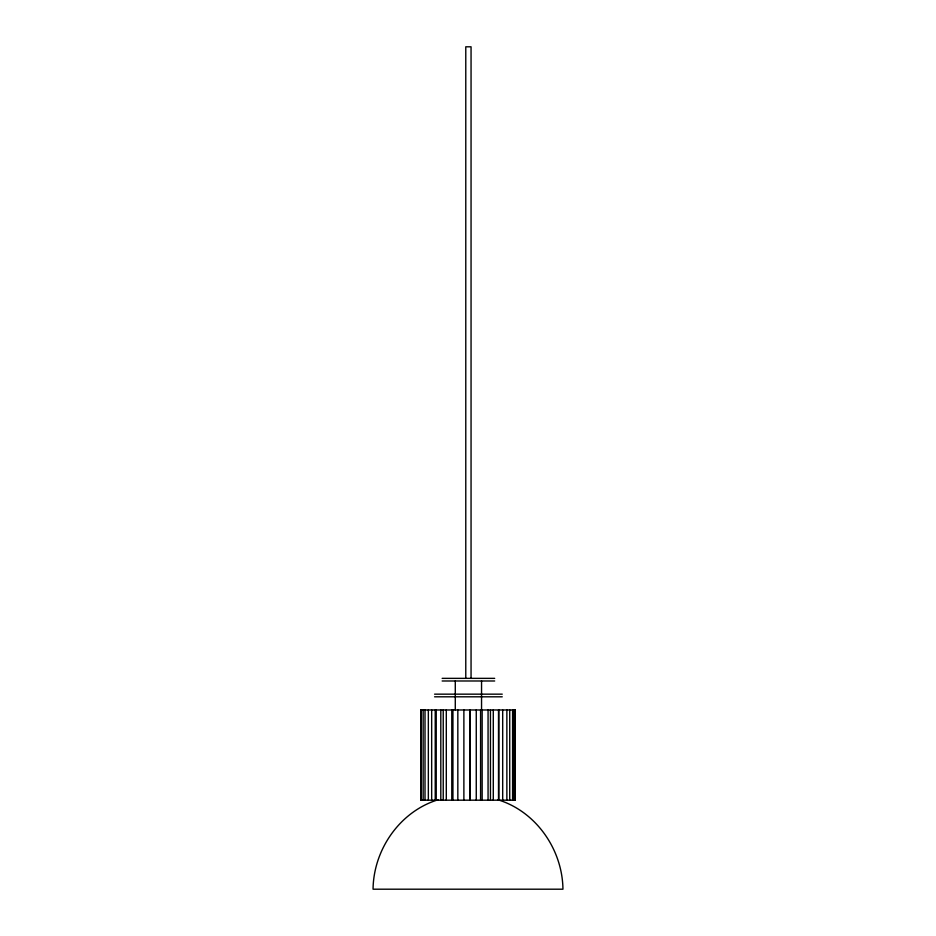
<?xml version="1.0" encoding="UTF-8"?>
<svg xmlns="http://www.w3.org/2000/svg" width="936" height="936" viewBox="0 0 936 936"><rect width="100%" height="100%" fill="white"/><g stroke="black" fill="none" stroke-linecap="round" stroke-linejoin="round"><path stroke-width="1.4" d="M438.036 799.777C399.812 811.5 373.522 849.642 373.055 889.2L562.945 889.2C562.477 849.642 536.188 811.5 497.964 799.777M442.143 678.354L494.688 678.354M442.143 680.987L494.688 680.987M434.573 694.161L502.246 694.161M434.573 696.805L502.246 696.805M514.987 709.979L514.987 800.186M514.718 709.979L514.718 800.186M513.923 709.979L513.923 800.186M512.589 709.979L512.589 800.186M509.734 709.979L509.734 800.186M506.867 709.979L506.867 800.186M502.69 709.979L502.69 800.186M498.806 709.979L498.806 800.186M498.514 709.979L498.514 800.186M493.284 709.979L493.284 800.186M490.452 709.979L490.452 800.186M488.065 709.979L488.065 800.186M482.157 709.979L482.157 800.186M481.549 680.987L481.549 709.979M480.577 709.979L480.577 800.186M476.26 709.979L476.26 800.186M471.054 678.354L471.054 46.8L465.777 46.8L465.777 678.354M470.071 709.979L470.071 800.186M469.837 709.979L469.837 800.186M463.882 709.979L463.882 800.186M457.833 709.979L457.833 800.186M455.282 680.987L455.282 709.979M452.93 709.979L452.93 800.186M451.795 709.979L451.795 800.186M446.296 709.979L446.296 800.186M443.231 709.979L443.231 800.186M440.809 709.979L440.809 800.186M436.235 709.979L436.235 800.186M435.228 709.979L435.228 800.186M431.671 709.979L431.671 800.186M428.337 709.979L428.337 800.186M425.014 709.979L425.014 800.186M423.142 709.979L423.142 800.186M421.282 709.979L421.282 800.186M421.013 709.979L421.013 800.186M515.256 709.979L420.744 709.979L420.744 800.186L515.256 800.186L515.256 709.979"/></g></svg>
